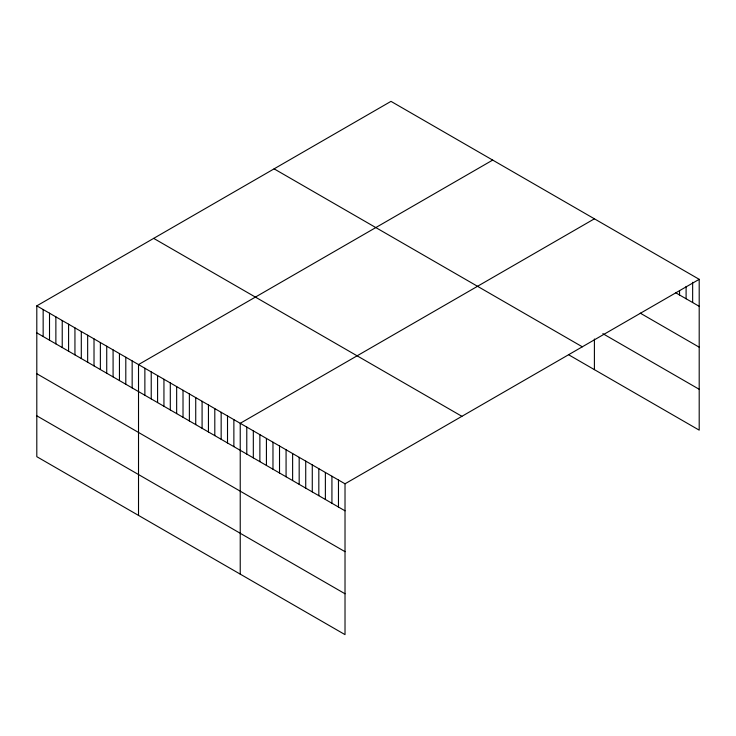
<?xml version="1.0" encoding="UTF-8"?>
<svg xmlns="http://www.w3.org/2000/svg" width="736" height="736" viewBox="0 0 736 736"><rect width="100%" height="100%" fill="white"/><g stroke="black" fill="none" stroke-linecap="round" stroke-linejoin="round"><path stroke-width="1.1" d="M36.8 305.854L345.018 483.8L345.018 634.634L36.8 456.679L36.8 305.854L390.982 101.366L699.2 279.321L699.2 430.146L568.974 354.964M492.688 160.089L138.515 364.578L138.515 515.402M594.403 218.813L240.23 423.301L240.23 574.126M345.018 483.8L699.2 279.321M675.804 292.818L699.2 306.323M640.256 313.15L699.2 347.19M602.83 333.647L699.2 389.289M274.096 168.848L582.323 346.803M153.677 238.372L461.904 416.318M36.8 332.856L345.018 510.812M36.8 373.722L345.018 551.669M36.8 415.822L345.018 593.768M692.65 282.293L692.65 302.542M686.099 286.387L686.099 298.761M679.549 290.481L679.549 294.98M594.403 339.002L594.403 369.647M338.468 480.019L338.468 507.021M331.927 476.238L331.927 503.24M325.376 472.457L325.376 499.459M318.826 468.676L318.826 495.678M312.276 464.894L312.276 491.896M305.725 461.113L305.725 488.115M299.175 457.332L299.175 484.334M292.624 453.551L292.624 480.553M286.074 449.77L286.074 476.772M279.524 445.988L279.524 472.99M272.973 442.207L272.973 469.209M266.423 438.426L266.423 465.428M259.872 434.645L259.872 461.647M253.322 430.864L253.322 457.866M246.781 427.082L246.781 454.084M233.873 419.63L233.873 446.632M227.516 415.96L227.516 442.962M221.159 412.289L221.159 439.291M214.802 408.618L214.802 435.62M208.444 404.947L208.444 431.949M202.087 401.276L202.087 428.278M195.73 397.606L195.73 424.617M189.373 393.935L189.373 420.946M183.016 390.264L183.016 417.275M176.658 386.593L176.658 413.604M170.301 382.922L170.301 409.934M163.944 379.261L163.944 406.263M157.587 375.59L157.587 402.592M151.23 371.919L151.23 398.921M144.872 368.248L144.872 395.25M132.158 360.907L132.158 387.909M125.801 357.236L125.801 384.238M119.444 353.565L119.444 380.567M113.086 349.894L113.086 376.896M106.729 346.224L106.729 373.226M100.372 342.553L100.372 369.555M94.015 338.882L94.015 365.893M87.658 335.211L87.658 362.222M81.3 331.54L81.3 358.552M74.943 327.87L74.943 354.881M68.586 324.199L68.586 351.21M62.229 320.528L62.229 347.539M55.872 316.866L55.872 343.868M49.514 313.196L49.514 340.198M43.157 309.525L43.157 336.527"/></g></svg>
